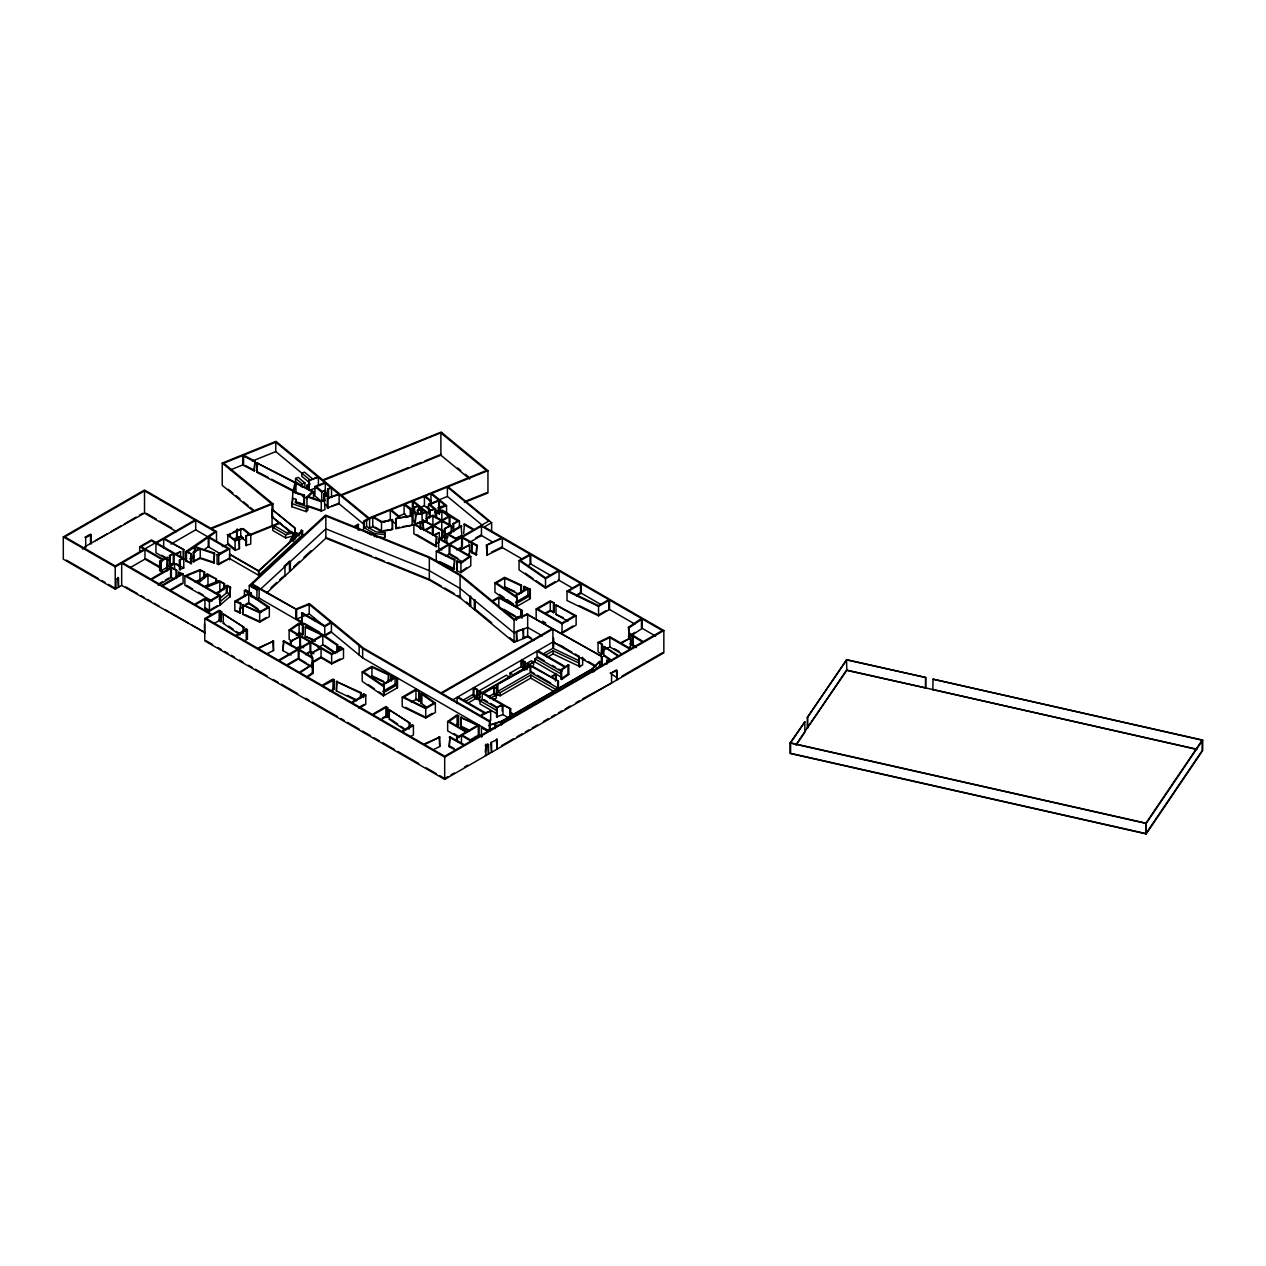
<?xml version="1.0" encoding="UTF-8"?>
<svg xmlns="http://www.w3.org/2000/svg" width="1266" height="1266" viewBox="0 0 1266 1266"><rect width="100%" height="100%" fill="white"/><g stroke="black" fill="none" stroke-linecap="round" stroke-linejoin="round"><path stroke-width="1.5" d="M521.719 665.663L521.719 660.029L525.327 662.102L525.327 669.635M291.781 506.701L292.952 498.298L295.943 499.31L295.215 502.602L307.923 506.938L307.923 510.056L306.293 511.638L291.781 506.701L292.952 492.015L294.978 482.789L256.903 462.96L256.903 472.36L294.978 492.189M256.903 462.96L313.525 491.604L308.429 496.589L321.232 500.94L324.381 499.674L324.998 509.581L321.279 511.084L306.973 506.194L306.973 496.794L312.164 491.73L295.943 483.28L294.092 491.699L304.41 495.212L304.41 504.612L295.943 502.428L295.943 499.31M376.034 536.847L384.658 537.734L385.212 532.796L375.844 531.847L366.618 526.514L364.355 527.811L364.355 521.529L372.758 517.24L381.509 522.288L392.602 519.946L392.602 529.362L381.509 531.688L372.758 526.64L372.758 517.24M384.658 537.734L385.212 532.796M804.844 721.857L790.601 742.873L790.601 753.317L1145.936 833.598L1202.146 750.659L1202.146 740.23L933.026 679.162L1202.7 740.088L1202.7 750.532L1146.189 833.914L790.047 753.46L790.047 743.015L804.844 721.857L804.844 732.302L796.077 745.231M807.312 717.537L846.558 659.633L925.699 677.5L925.699 687.944L846.796 670.394L807.312 727.982L807.312 717.537L846.796 659.95L925.699 677.5M796.694 743.648L846.558 670.062L1196.924 749.219M1196.386 749.361L933.026 689.606M1145.936 833.598L1145.936 823.153L1202.146 740.23M1146.189 833.914L1146.189 823.47L1202.7 740.088M488.597 725.576L501.732 721.43L592.535 669.002L599.736 661.422L592.187 668.859L501.478 721.224L490.164 724.801M593.722 671.898L599.736 665.584L599.736 661.422M170.23 556.059L170.23 565.459L169.486 565.032L169.486 555.632L174.075 553.843L182.241 558.575L179.392 560.221L179.392 569.621L183.744 567.975L183.902 549.729L164.422 538.477L195.692 520.437L215.078 531.625L185.706 551.644L185.706 561.044L191.483 563.497L191.483 554.097L187.621 551.865L194.41 547.102L199.284 548.732L193.287 552.198L193.287 561.598L200.25 558.448L213.97 563.006L214.492 553.068L195.091 546.627L195.091 552.261M301.988 534.568L301.308 530.217L302.574 530.676L302.574 534.838L258.707 575.365L229.383 558.433L218.717 564.589L217.103 564.05L217.103 554.65L228.181 548.858L208.273 537.37L195.091 546.627M213.97 563.006L214.492 553.068M303.856 505.134L304.41 495.212M306.293 511.638L306.293 508.521L307.923 506.938M288.838 543.288L294.788 532.923L294.788 528.144L272.063 509.423L295.089 527.969L294.788 532.306L299.504 534.015M258.628 574.622L258.628 570.808L301.988 530.739M258.707 575.365L258.707 571.203L302.574 530.676M249.275 593.074L249.275 585.557L325.536 515.088L354.053 526.624L358.056 524.314L358.8 530.391M244.417 596.365L244.417 590.731L245.446 589.766L251.333 593.168L251.333 596.935M252.298 587.598L252.298 583.927L325.853 515.958L429.332 557.8L460.064 575.539L514.075 620.071L514.075 642.353L527.669 636.845L534.125 640.564M289.471 561.297L289.471 570.697L290.373 571.013L290.373 561.613L289.471 561.297L284.059 566.282L284.961 566.614L284.961 576.014L284.059 575.682M260.812 588.912L325.853 528.84L429.332 570.665L460.064 588.421L514.075 632.937L527.669 627.445L542.37 635.928M270.987 587.756L276.795 582.392M279.707 579.717L282.619 577.027M293.791 566.693L299.567 561.36M303.903 557.356L311.104 550.694M266.493 593.074L325.853 538.24L325.853 515.958M229.842 587.693L227.136 586.126L227.136 592.409L229.573 593.817L229.842 597.093L230.459 587.187L227.12 585.256L216.913 593.501L206.311 587.377L219.841 581.917L224.557 583.784L224.557 587.551M229.842 597.093L230.459 587.187M216.502 582.898L216.502 579.132L207.988 575.08L198.525 582.882L204.791 586.506L219.065 580.603L224.557 583.784M205.282 586.712L207.988 584.481L207.988 575.08M227.136 586.126L217.673 593.944L220.347 595.479L220.347 604.879L209.412 611.193L204.918 608.582L204.918 599.182L209.412 601.793L220.347 595.479M219.018 599.103L227.136 592.409M220.11 601.635L229.573 593.817M220.347 604.879L229.573 596.951M244.417 590.731L248.737 593.232L234.827 601.255L234.827 610.671L240.065 613.108L240.73 603.217L236.41 601.208L248.737 594.102L267.901 607.189L259.593 611.984L242.882 605.006L242.882 614.406L259.672 622.207L269.341 616.637L269.341 607.237L250.003 594.007L251.333 593.168M240.065 613.108L240.73 603.217M242.882 614.406L243.547 604.531M387.982 682.168L388.646 674.177L371.856 666.375L362.187 671.945L362.187 681.345L383.424 695.857L397.54 687.707L397.54 678.307L391.463 675.474L390.798 679.715M520.737 593.121L521.402 585.129L504.612 577.328L494.959 582.898L494.959 592.298L516.18 606.81L530.312 598.66L530.312 589.26L524.219 586.427L523.554 590.668M459.321 737.603L447.658 730.878L447.658 721.462L456.979 714.879L458.609 715.654L458.609 725.054L457.121 725.149L457.121 715.733L458.609 715.654M457.121 715.733L449.082 721.43L466.743 731.621L477.551 725.371L460.745 717.442L460.745 726.842L469.148 730.814M460.745 717.442L479.054 725.371L479.054 734.771L470.588 739.66M460.745 726.842L461.41 716.967M203.889 549.855L208.953 546.295L208.953 536.879L216.502 531.578L211.469 528.682L272.934 503.821L272.934 511.353M189.995 558.638L193.128 556.439M190.343 559.366L194.41 556.502M556.201 679.541L556.201 673.892L550.726 676.772L527.89 663.574L527.131 669.651M537.828 650.724L565.269 666.581L568.798 665.061L568.798 674.462L561.613 679.51L560.791 669.714L564.589 667.055L537.069 651.167L537.069 657.45L561.344 671.471M578.831 666.47C579.527 645.613 577.644 660.757 579.638 666.865L582.645 664.761L582.645 657.244M556.201 673.892L551.485 677.199L558.433 681.219L558.433 688.736M561.613 679.51L561.613 670.11L568.798 665.061M560.791 679.114L564.589 676.455M565.269 675.981L567.975 674.082L567.975 664.682M292.161 641.118L289.139 639.377L289.139 629.977L298.966 623.125L303.144 625.151L299.108 623.996L290.563 629.93L310.771 641.593L322.055 635.073L305.233 626.955L305.233 636.355L315.329 641.229M296.26 635.374L299.108 633.396L299.108 623.996M460.808 571.805L466.505 567.833M305.233 626.955L323.226 634.836L337.706 644.837L337.706 650.471M299.108 633.396L303.144 634.551L303.144 625.151M305.233 636.355L312.844 639.219M441.913 550.03L438.669 548.146L438.669 538.746L448.386 544.364L436.279 551.359L436.279 560.759L453.988 569.32L454.668 559.445L437.846 551.311L449.145 544.791L469.338 556.454L460.808 562.405L456.773 561.249L456.773 570.649L460.935 572.659L470.778 565.823L470.778 556.423L460.191 550.299L469.48 544.95L469.48 554.35L468.721 553.907M460.935 572.659L460.935 563.259L470.778 556.423M453.988 569.32L454.668 559.445M456.773 570.649L457.453 560.775M330.062 690.983L333.654 689.606L334.335 679.731L332.942 679.051L321.975 685.381L300.089 672.752L313.145 663.938L299.33 672.309L279.2 660.694L298.285 649.68L312.085 658.083L312.085 667.483L312.86 667.055L312.86 657.655L299.029 649.236L310.771 642.463L320.314 647.97L311.025 653.335L311.025 657.101M356.743 700.763L336.424 690.935L336.424 681.535L360.81 692.518L360.81 698.167M333.654 689.606L334.335 679.731M336.424 690.935L337.104 681.061M360.13 698.626L360.81 692.518M358.943 708.264L365.763 704.323L365.763 694.923L363.579 693.863L362.899 694.322L364.197 694.955L351.378 702.361L322.719 685.824L333.654 680.206M307.464 676.234L312.338 672.942L312.338 663.542M306.609 677.737L313.145 673.338L313.145 663.938M628.68 639.251L629.455 633.174L643.255 641.593L662.34 630.563L642.21 618.947L629.202 627.73L629.202 637.13L628.395 627.319L641.466 618.504L609.516 600.068L598.549 606.398L567.01 591.143L567.01 600.543L598.549 615.814L609.516 609.468L609.516 600.068M628.395 636.735L634.931 632.32M630.832 636.023L642.21 628.347L642.21 618.947M272.934 503.821L223.702 463.229L242.692 455.554L242.692 464.954L254.213 470.952L254.925 461.093L243.578 455.19L243.578 464.606L230.602 469.844M254.213 470.952L254.925 461.093M256.903 472.36L257.615 462.501M291.053 655.092L282.967 650.677L283.711 640.818L298.285 648.809L310.012 642.036L310.012 651.436L306.657 653.367M282.967 650.677L283.711 640.818M457.849 558.353L449.889 553.764L449.889 544.364L461.631 537.591L471.427 542.956L471.269 552.435L476.206 554.967L476.934 545.124L462.375 537.148L462.375 546.564M476.206 554.967L476.934 545.124M455.681 750.184L449.208 746.655L449.936 736.796L464.511 744.788L470.984 741.053L461.441 735.546L456.678 737.429L456.678 741.18M449.208 746.655L449.936 736.796M205.234 632.81L121.678 585.43L115.222 589.165L63.3 559.176L63.3 536.911L144.514 490.021L210.71 528.239L271.462 503.678L222.23 463.087L276.004 441.343L322.798 479.925L441.154 432.086L487.948 470.667L487.948 492.949L464.385 502.46M144.514 490.892L64.803 536.911L115.222 566.013L194.932 519.994L144.514 490.892L144.514 513.157L84.933 546.69L85.692 547.134L85.692 537.718L91.247 534.521L91.247 543.921M84.933 537.29L89.111 534.885M95.551 540.566L107.373 533.73M110.759 531.783L120.887 525.944M124.258 523.997L136.079 517.161M139.45 515.215L142.821 513.268M82.48 548.985L85.692 547.134M139.703 552.198L139.703 546.675L151.429 539.917L155.94 542.513L155.94 552.783L170.15 560.996M63.3 536.911L115.222 566.883L121.678 563.148L211.248 614.865L204.791 618.599L204.791 640.865L444.683 779.381L663.843 652.845L663.843 630.563L484.324 526.925L491.635 522.684L448.085 486.777L487.948 470.667M161.906 571.14L161.146 570.713L167.682 566.931L167.682 557.531L161.146 561.313L161.146 571.583L159.643 570.713L159.643 561.313L162.349 559.746L144.973 549.713L122.438 562.721L150.781 579.084L170.609 567.643L170.609 577.043M183.902 549.729L163.678 538.92L156.683 542.94L175.42 553.764L180.611 551.644L180.611 557.277M130.477 567.485L145.717 558.686L158.361 565.981M171.005 544.079L195.692 529.837L208.937 537.48M167.682 557.531L163.108 559.319L141.206 546.675L151.429 540.772L173.315 553.416L173.315 562.816L169.486 565.032M169.486 555.632L173.315 553.416M159.643 561.313L161.906 561.74M180.611 551.644L176.164 554.192L183.744 558.575L179.392 560.221M166.701 571.029L166.701 565.38L169.328 566.029L174.075 563.259L174.075 553.843M174.581 569.494L174.581 563.861L170.071 566.456L176.765 570.333L176.765 577.85M185.706 551.644L191.483 554.097M193.287 552.198L200.25 549.048L213.97 553.606M183.902 559.129L183.159 559.572L183.159 550.156M176.765 570.333L171.369 568.07L151.54 579.527L161.747 585.414L181.576 573.973L178.569 572.232L178.569 575.998M185.706 561.044L186.862 560.838M193.287 561.598L199.284 558.132M178.569 572.232L183.079 573.973L183.079 583.373L170.419 590.684M159.041 583.721L162.349 581.806M165.656 579.907L168.964 577.992M158.139 585.114L171.369 577.47L174.471 579.274M183.079 573.973L162.507 585.857L194.505 604.325L204.918 598.312L209.412 600.923L218.844 595.479L184.883 575.888L184.883 585.288L212.039 600.97M217.103 554.65L218.717 555.188L229.684 548.858L229.684 559.825M184.883 575.888L200.044 569.637L204.649 572.295L204.649 576.046M229.383 558.433L229.684 554.097L258.628 570.808M441.644 432.497L323.416 480.431L368.992 518.016L486.46 470.525L440.885 432.94L440.885 455.206L469.749 479.007M170.008 590.051L181.576 583.373M220.157 562.895L228.94 558.686M216.502 579.132L207.213 573.767L196.99 582.012L186.403 575.888L199.933 570.428L204.649 572.295M204.918 599.182L195.249 604.768L212.008 614.437L219.255 610.244L221.772 611.984L220.964 621.78L219.176 620.562L219.176 611.161L206.295 618.599L257.568 648.192L273.519 641.118L273.519 650.518L266.762 653.857M371.239 534.917L363.611 530.501L363.611 521.101L368.216 518.443L339.13 494.468L327.34 498.472L328.733 497.918L323.795 493.851L329.603 497.57L338.513 493.962L331.518 488.185L327.926 488.882L330.901 487.679L325.33 483.09L316.421 486.682L321.991 491.287L325.584 490.575L325.584 496.225M217.261 605.797L209.412 610.323L204.918 607.727M358.8 524.741L354.939 526.972L430.013 557.325L460.887 575.144L514.328 619.216L527.795 613.773M249.275 585.557L256.951 589.988L259.134 588.737L296.624 609.516L296.624 618.916L302.178 622.128L301.435 622.555L302.178 612.728L324.745 625.752L330.806 622.239M369.593 518.506L369.593 527.922L368.723 528.27L373.644 526.276M245.636 604.42L248.737 602.632M214.365 623.347L219.176 620.562M239.496 608.835L248.737 603.502L248.737 594.102M250.81 595.843L256.951 599.404L259.134 598.138L324.745 636.023L331.423 632.161L331.423 622.745L324.745 626.607L301.435 613.155M242.882 605.006L259.672 612.807L269.341 607.237M261.255 620.435L266.24 617.555M235.698 635.579L246.237 628.87L247.408 629.677L247.408 639.077L244.275 640.881M236.441 636.007L247.408 629.677M432.386 535.043L432.386 525.627L424.917 529.948L415.438 524.472L420.803 521.877L420.803 529.41M449.177 525.343L449.177 515.942L441.723 520.247L433.067 515.183L426.42 518.38L426.42 522.146M442.625 538.192L442.625 530.676L433.146 526.07L425.677 530.375L433.652 534.98L439.318 532.575L439.318 540.107M453.006 531.34L453.006 523.808L457.912 520.975L449.936 516.37L442.467 520.674L451.202 525.722L451.202 533.239M444.429 536.293L444.429 528.761L449.699 525.722M439.318 532.575L434.396 535.423L436.865 536.847L436.121 546.675L413.871 533.825L413.871 524.425L420.803 521.877M444.429 528.761L451.202 525.722M453.006 523.808L459.416 520.975L459.416 526.624M413.871 524.425L436.865 536.847M438.669 538.746L444.334 535.471L445.078 541.547M446.882 543.399L446.882 533.999L461.125 525.786L461.884 535.613L456.82 538.541M463.688 533.714L464.432 523.871L474.164 529.489L488.676 521.101L447.389 487.062L431.769 493.376L446.55 505.561L446.55 514.961M445.078 535.914L440.172 538.746L449.145 543.921L456.615 539.617L446.882 533.999M461.884 526.213L448.386 533.999L457.358 539.189L473.405 529.916L463.688 524.314M436.042 543.874L439.318 541.99M448.18 536.863L445.173 538.604L445.173 529.204M456.377 537.923L461.884 535.613M462.375 537.148L481.46 526.134L501.589 537.765L486.397 545.266L487.078 555.141L502.349 547.592L502.349 538.192L486.397 545.266M290.436 645.217L290.436 641.451L299.726 636.086L299.726 645.486M290.436 641.451L300.469 636.529L310.012 642.036M475.794 537.939L480.716 535.107L493.202 542.323M445.917 556.059L449.145 554.192L462.612 561.977M456.599 549.887L461.631 546.991L461.631 537.591M468.736 542.877L481.46 535.534L481.46 526.134M471.427 542.956L476.206 545.567M295.833 648.603L300.469 645.929L303.65 647.765M336.898 652.75L336.898 645.217L322.814 635.516L311.515 642.036L331.724 653.699L342.01 648.762L339.209 646.831L340.016 646.435L343.497 648.841L343.497 658.241L331.645 663.922L321.058 657.814L311.768 663.178M326.248 634.266L330.806 631.639L362.646 657.909L489.451 731.115L489.451 721.715L362.646 648.509L309.205 604.436L295.738 609.88L295.738 619.28M286.401 665.061L297.526 658.636M287.145 665.505L298.285 659.08L298.285 649.68M305.739 654.775L310.771 651.863L313.952 653.699M317.972 647.701L322.814 644.916L322.814 635.516M311.025 653.335L321.058 648.414L331.645 654.522L343.497 648.841M308.318 664.302L309.046 664.745M314.126 660.947L320.314 657.37M545.519 588.136L545.519 578.736L559.05 570.934L559.05 580.334L545.519 588.136L519.076 569.922L519.076 560.521L530.043 554.192L530.043 563.592L550.204 575.223M530.802 554.619L520.516 560.553L545.599 577.834L558.29 570.491L530.802 554.619L530.802 564.019L527.859 565.712M520.737 585.604L504.691 578.151L496.399 582.93L514.866 595.558L527.052 588.532L523.554 586.902M387.982 674.651L371.935 667.198L363.627 671.993L382.11 684.621L394.296 677.579L390.798 675.965M492.11 600.891L498.804 597.03L522.098 610.497L522.098 618.014M492.727 601.413L498.804 597.9L522.098 610.497M530.312 589.26L527.89 588.912L515.563 596.033L516.939 596.966L516.939 606.382M516.18 606.81L516.939 596.966M527.89 595.194L515.563 602.315L516.939 603.249L529.552 595.97L527.89 595.194L527.89 588.912M547.181 586.316L555.125 581.727M365.763 694.923L352.122 702.788L372.299 714.435L385.94 706.57L387.776 707.836L387.776 717.236L385.877 716.873L385.877 707.472L373.059 714.879L401.702 731.416L412.257 724.706L413.428 725.513L413.428 734.929L410.295 736.733M397.54 678.307L395.119 677.975L382.791 685.08L384.168 686.03L384.168 695.43M383.424 695.857L384.168 686.03M395.119 684.257L382.791 691.363L384.168 692.312L396.78 685.017L395.119 684.257L395.119 677.975M359.386 707.14L364.197 704.355M526.909 614.137L602.094 656.674L602.094 666.074L599.419 665.394M536.167 618.346L536.167 608.946L550.283 600.796L554.192 603.043L554.192 612.443L550.283 611.067L545.551 613.788M567.01 591.143L580.524 583.325L580.524 592.741L600.685 604.373M554.192 603.043L550.283 601.667L537.67 608.946L562.009 622.999L574.622 615.703L555.996 604.958L555.996 614.358L567.848 621.195M608.772 599.641L581.284 583.768L568.576 591.095L598.486 605.575L608.772 599.641L608.772 609.041L634.741 624.027M555.996 604.958L576.125 615.703L576.125 625.119L562.009 633.269L562.009 623.869L536.167 608.946M545.583 612.918L548.716 611.098M577.154 594.688L580.524 592.741M576.521 595.922L581.284 593.168L581.284 583.768M402.224 697.17L416.055 689.179L419.616 691.742L419.616 701.142L415.96 699.497L415.96 690.097L403.791 697.139L425.661 707.805L433.953 703.01L421.04 693.736L421.879 693.357L435.377 703.057L435.377 712.457L425.724 718.028L402.224 706.57L402.224 697.17L425.724 708.628L435.377 703.057M555.996 614.358L563.212 617.65M382.538 717.933L385.94 715.97L387.776 717.236M381.066 719.658L385.877 716.873M411.403 702.139L415.96 699.497M602.094 656.674L552.91 629.139L441.771 693.309L490.211 721.272L490.211 730.688M562.009 623.869L576.125 615.703M562.009 632.399L573.039 626.021M599.957 614.121L605.828 610.734M452.009 700.272L553.669 641.577M425.661 717.205L432.307 713.375M413.428 725.513L402.461 731.859L423.809 744.171L439.761 737.097L439.761 746.497L433.004 749.836M474.418 698.136L477.567 699.085L477.567 689.685L473.215 688.039L473.215 695.556M510.008 676.186L510.008 673.069L520.975 666.739L520.975 660.456L525.327 662.102M477.361 691.916L506.258 675.237L509.249 676.978L476.965 695.62M524.931 664.444L531.356 660.741L533.619 662.039L533.619 665.172M560.917 676.946L534.822 661.865L534.822 658.747L537.069 657.45M579.369 660.899L552.91 648.303L543.525 653.715L545.788 655.013L553.115 650.787L579.116 663.147M480.13 691.157L479.371 700.984L479.371 691.584L482.979 692.803L493.946 686.473L494.705 696.3M531.641 662.83L535.059 660.852M475.462 695.62L465.825 701.174L463.578 699.876L473.215 694.306L475.462 695.62L475.462 698.737L467.439 703.374M533.619 662.039L523.982 667.609L521.719 666.312L521.719 660.029M532.511 663.194L534.822 661.865M523.982 662.197L523.982 668.48L513.015 674.81L510.008 673.069M553.78 691.394L530.739 678.101L500.102 695.794L496.494 694.401L496.494 685.001L529.995 665.663L529.995 671.297M494.705 686.9L483.723 693.23L510.673 708.786L510.673 715.068L512.92 713.771L509.628 711.872M496.494 685.001L530.739 666.09L558.433 681.219M547.244 657.291L553.115 653.905L579.148 666.296M480.368 696.775L477.567 699.085M493.962 688.926L497.364 686.963M496.446 713.454L479.972 703.943L479.972 700.81L482.235 699.512L497.221 708.169M488.17 696.949L494.104 693.531L496.351 694.828L496.351 697.962L493.107 699.829M557.673 687.929L530.739 672.373L497.855 691.363L500.102 692.66L530.739 674.984L555.426 689.226L557.673 687.929L557.673 681.646M489.863 698.579L496.351 694.828M456.678 737.429L465.983 732.049L447.658 721.462M479.054 725.371L462.185 735.103L471.727 740.626L487.853 731.321L481.428 727.602L481.428 737.002M629.772 646.894L630.515 647.322L630.515 637.922L621.242 643.286L630.785 648.793M628.68 633.601L642.511 642.02L618.694 655.772L603.85 646.42L603.85 655.82L611.7 661.248M502.222 711.049L502.222 704.782L496.557 707.472L502.966 705.209L510.673 708.786M481.428 727.602L488.597 730.878L617.982 656.184L603.85 646.42M495.006 728.678L495.006 724.927L497.712 725.608M606.905 664.08L606.905 660.314L609.611 661.01M632.32 645.423L632.494 635.928L632.32 645.423L633.222 645.771L633.222 636.371M204.791 618.599L444.683 757.1L663.843 630.563M487.853 744.186L485.163 745.737L488.534 744.661L488.534 754.061L487.774 744.218L488.534 744.661M496.367 739.265L497.111 749.108L496.968 738.917M612.206 672.388L616.368 669.983L617.128 679.81L617.128 670.41L610.813 673.195M491.556 742.905L491.556 752.32L490.812 742.477L497.111 739.708M485.289 752.115L486.049 744.155M447.863 776.675L444.683 778.511L439.65 775.599M451.044 774.839L454.225 773.004M464.511 767.054L467.755 765.186M501.494 745.706L513.474 738.79M516.908 736.812L522.035 733.853M525.469 731.875L528.887 729.896M532.306 727.918L537.449 724.959M543.367 721.541L548.4 718.629M551.77 716.683L555.125 714.752M558.48 712.805L561.851 710.859M565.206 708.928L570.238 706.017M576.03 702.677L579.337 700.763M582.661 698.848L611.557 683.023L611.557 673.623M616.368 679.383L617.982 678.449M621.923 676.171L630.025 671.502M630.785 671.075L642.511 664.286M643.255 663.859L662.34 652.845M601.334 654.332L602.347 653.842L602.347 644.441L599.546 642.495L609.832 637.573L630.025 649.221M603.645 655.946L604.657 655.44L610.892 659.76M273.519 641.118L258.311 648.635L278.441 660.251L297.526 649.236L282.967 641.276M491.461 552.166L501.589 547.165L521.909 558.892M439.761 737.097L424.553 744.614L444.683 756.229L463.767 745.215L449.208 737.239M219.176 611.161L221.772 611.984M240.065 634.962L223.275 623.378L223.275 613.978L243.927 627.271L243.927 631.038M223.275 623.378L224.098 622.983M223.275 613.978L243.927 627.271M385.877 707.472L387.776 707.836M404.534 729.754L389.279 719.23L389.279 709.83L409.931 723.108L409.931 726.874M389.279 719.23L390.102 718.835M389.279 709.83L409.931 723.108M422.891 520.073L423.572 529.948L422.891 520.073L433.146 525.2L440.964 520.674L432.925 516.037L426.42 518.38M459.416 520.975L442.277 510.056L435.852 513.838L441.897 511.733L449.177 515.942M336.898 645.217L337.706 644.837M630.515 637.922L620.482 642.859L609.895 636.735L598.043 642.416L602.347 644.441M333.433 662.276L340.285 658.985M601.255 651.072L609.832 646.973L621.606 653.778M490.005 719.99L490.67 720.465L490.67 711.065L481.95 715.211L481.27 714.736L484.561 713.169L457.121 697.329L457.121 703.611M496.557 707.472L496.557 716.873L502.966 714.61L509.913 718.629M415.96 690.097L419.616 691.742M421.04 693.736L421.04 703.152L421.879 702.757L421.879 693.357M243.578 455.19L275.751 442.198L317.798 476.871L308.698 480.542L308.698 489.958M252.52 460.982L275.751 451.598L310.471 480.32M295.564 478.453L302.257 483.96L302.257 487.078L295.564 481.571L295.564 478.453L298.175 477.393L304.869 482.9L304.869 486.033M302.257 483.96L304.869 482.9M308.698 480.542L318.399 477.377L324.729 482.583L314.933 486.54L314.933 495.94L321.722 501.542L321.722 492.142L314.933 486.54M306.863 488.439L306.863 485.321L310.107 484.008M316.579 487.505L309.3 490.448L309.3 481.048M321.722 492.142L325.584 490.575M227.152 534.458L235.334 540.139L239.432 539.237L239.432 548.637L235.08 550.394L227.769 544.364L227.769 534.964L243.42 528.634L250.747 534.663L250.747 544.063L245.778 545.314L245.778 535.914L249.26 534.505L241.948 528.476L233.245 532.005M272.934 516.702L272.063 517.05L294.788 535.787M306.973 496.794L321.279 501.684L324.998 500.181M341.013 494.848L408.38 467.613M412.02 466.141L421.119 462.454M424.759 460.982L441.154 454.352M233.166 539.189L239.543 536.61M341.488 495.402L440.885 455.206M236.647 530.264L236.647 537.781L240.73 536.879L246.585 541.706M241.948 537.876L242.819 537.528L240.983 536.024M249.972 534.632L271.462 525.96M272.332 525.596L278.283 523.19M227.769 534.964L235.08 540.993L239.432 539.237M245.778 535.914L250.747 534.663M222.341 546.564L228.64 544.016M239.084 539.791L243.42 538.034M250.589 535.138L279.501 523.444M293.759 535.803L285.641 537.908L272.776 530.486L272.776 527.352L275.418 526.292L286.749 532.828L292.066 531.435M280.593 524.346L281.463 523.997L279.77 522.589M327.34 498.472L327.34 507.888L328.733 507.318L325.03 504.264M331.391 506.242L338.513 503.362L363.848 524.251M327.34 507.888L339.13 503.868L339.13 494.468M194.853 581.869L199.933 579.828L199.933 570.428M410.247 515.309L410.247 509.66L404.076 504.58L391.178 509.787L400.642 517.604L412.13 515.832L412.13 525.232L395.989 528.634L395.625 518.664L399.613 517.826L390.308 510.135L373.644 516.876L381.778 521.576L392.602 519.946M413.982 511.163L413.982 507.397L417.97 505.783L412.415 501.209L404.946 504.216L411.64 509.106L411.64 516.623M412.415 501.209L412.415 510.609L413.286 510.245L413.286 500.845L424.426 496.351L430.203 501.099L430.203 504.865M438.748 507.713L438.748 500.197L430.899 493.724L425.297 495.987L431.073 500.75L430.203 501.099M410.247 509.66L411.64 509.106M413.982 507.397L418.587 506.289L418.951 510.356M418.951 506.59L419.821 506.242L419.821 510.008M383.63 522.241L390.308 519.551L395.625 523.934M397.619 516.591L404.946 513.632M419.647 507.682L424.426 505.751L430.203 510.499M438.716 499.975L447.389 496.462L482.773 525.643M428.604 513.695L428.604 504.295L438.748 500.197M438.305 513.252L438.305 507.603L445.015 505.356L439.349 500.703L430.076 504.438L435.71 509.185L435.852 517.604M421.024 513.949L421.024 508.299L421.895 507.951L426.864 512.144L426.864 521.545L422.069 523.143L422.069 513.743L426.864 512.144M413.048 511.97L415.96 514.376L415.153 523.95L415.96 523.776L413.048 521.37L413.048 511.97L414.441 511.417L416.989 514.154L425.408 511.923L422.005 509.106L417.4 510.214L421.388 508.6L421.388 514.249M214.761 593.374L219.841 591.317L219.841 581.917M434.713 511.97L439.349 510.103M413.048 521.37L414.441 520.817M464.701 501.589L486.46 492.79M302.732 613.045L301.846 613.393L301.846 622.793L302.732 622.445M324.745 636.023L324.745 626.607L309.205 613.836L295.88 619.359L295.88 609.943M314.079 617.855L313.208 618.821L314.807 620.751M470.683 605.496L469.813 605.86L469.813 596.46L470.683 596.096L470.683 605.496L466.489 602.046M475.193 609.215L474.323 609.579L474.323 600.163L475.193 599.815L475.193 609.215L491.762 622.872M516.417 620.403L516.417 617.618L521.117 616.02L521.117 610.782M521.117 616.02L516.417 617.618M514.075 620.071L527.669 614.58L552.166 628.711L441.027 692.882L363.469 648.113L309.458 603.581L295.864 609.073L252.298 583.927M517.699 630.737L523.523 629.123L523.523 638.523L522.905 628.616M514.328 641.498L517.082 641.134L516.465 631.228L516.465 640.628M522.905 638.032L527.795 636.054L531.134 637.985M438.305 507.603L440.299 508.315L440.299 512.065M429.459 518.079L429.459 510.562L434.254 508.964L428.604 504.295M429.459 510.562L435.71 509.185M446.55 505.561L440.299 508.315M488.597 729.754L496.098 727.364M272.776 527.352L285.641 534.79L293.759 532.67M395.625 518.664L412.13 515.832M415.153 514.55L422.069 513.743M383.519 530.612L392.602 529.362M395.625 528.064L399.613 527.226M402.509 526.609L412.13 525.232M364.355 527.811L374.293 533.556L384.658 534.616M790.601 742.873L1145.936 823.153M790.047 743.015L1146.189 823.47M200.392 557.784L214.492 562.484M292.952 492.015L303.856 495.734M295.817 501.684L304.41 504.612M308.429 505.989L321.232 510.356M291.781 503.567L306.293 508.521M301.308 534.379L302.574 534.838M294.788 532.923L299.504 534.632M294.044 533.603L298.776 535.312M294.044 534.22L298.776 535.914M293.301 534.901L296.45 536.04M293.301 535.518L296.45 536.657M292.557 536.198L295.706 537.338M292.557 536.816L295.706 537.939M291.813 537.496L294.962 538.636M291.813 538.113L294.962 539.237M291.069 538.794L294.218 539.933M290.325 540.091L293.475 541.231M325.536 537.37L352.28 548.178M354.939 549.254L371.413 555.916M375.084 557.388L384.231 561.091M387.902 562.579L430.013 579.606L441.391 586.158M325.853 538.24L429.332 580.065L460.064 597.821L514.075 642.353M504.612 586.728L514.692 591.412M518.965 594.181L504.691 587.551L504.691 578.151M234.827 601.255L240.065 603.708M236.41 610.608L240.73 612.617M245.335 614.754L259.593 621.384M371.856 675.775L383.614 681.235M386.193 683.229L371.935 676.598L371.935 667.198M456.979 724.279L458.609 725.054M461.41 726.368L468.167 729.564M578.831 657.07L579.638 666.865M560.791 669.714L561.613 670.11M567.975 674.082L568.798 674.462M563.497 647.053L552.91 642.02L596.096 666.945M436.279 551.359L453.988 559.92M456.773 561.249L460.935 563.259M439.539 561.534L454.668 568.845M298.966 632.541L303.144 634.551M336.424 681.535L360.13 692.993M332.942 688.451L334.335 689.131M347.264 695.382L355.73 699.465M579.132 605.607L596.729 614.121M405.468 707.362L423.983 716.382M628.395 627.319L629.202 627.73M312.338 672.942L313.145 673.338M242.692 455.554L254.213 461.552M245.208 465.445L254.925 470.509M257.615 471.901L268.091 477.361M271.589 479.181L292.557 490.084M299.187 494.373L295.943 492.68L295.943 483.28M302.432 496.066L307.29 498.598M470.461 550.979L476.934 554.524M449.936 746.196L453.956 748.396M502.349 538.192L530.043 554.192M559.05 570.934L580.524 583.325M558.29 579.891L572.2 587.93M655.63 636.102L641.466 627.92L641.466 618.504M453.133 527.621L441.723 521.117L433.89 525.627L442.625 530.676M469.48 544.95L459.431 549.871L449.889 544.364M444.904 532.353L441.723 530.517L441.897 511.733M423.572 520.548L432.386 525.627M550.283 610.196L552.894 611.7M417.02 534.79L424.917 539.348M425.677 539.775L433.652 544.38M434.396 544.823L436.865 546.247M614.437 648.762L618.979 651.389M542.528 621.163L545.773 623.03M606.905 660.314L608.867 661.453M375.258 527.226L381.778 530.976M503.71 609.278L515.151 615.877M498.994 607.427L517.462 618.077M560.284 645.407L571.852 652.085M575.16 653.984L578.467 655.899M581.774 657.814L585.066 659.713M588.374 661.627L594.988 665.441M444.635 588.041L454.383 593.675M457.643 595.542L460.887 597.425M537.828 657.007L544.285 660.741M552.356 665.394L555.584 667.261M558.812 669.128L562.041 670.996M534.822 658.747L560.917 673.813M527.131 664.017L529.995 665.663M530.739 671.502L534.078 673.433M537.401 675.348L550.726 683.054M520.975 666.739L523.982 668.48M477.567 689.685L473.959 687.596L473.959 693.879M479.371 691.584L502.222 704.782M208.953 536.879L229.684 548.858M483.723 699.512L487.094 701.459M490.464 703.405L495.512 706.317M229.383 554.271L258.707 571.203M479.972 700.81L496.446 710.337M219.888 553.464L208.273 546.77L208.273 537.37M146.207 513.268L156.398 519.155M159.785 521.117L171.67 527.969M144.514 513.157L176.449 531.593M457.865 696.886L485.384 712.774L490.67 711.065M495.006 724.927L496.968 726.051M304.426 623.426L319.665 632.209M187.621 561.281L191.483 563.497M482.172 736.575L478.311 734.343L478.311 724.943M161.716 555.252L165.086 557.198M176.164 563.592L183.744 567.975M174.075 563.259L180.611 567.026M289.139 629.977L299.726 636.086M139.703 546.675L144.213 549.286M166.701 565.38L170.609 567.643M321.611 657.26L330.03 662.118M453.908 733.615L457.105 735.467M485.226 755.106L485.986 755.533L485.986 746.133M160.766 568.244L144.973 559.113L144.973 549.713M186.403 585.288L192.448 588.785M198.525 592.282L203.225 595.004M125.777 586.933L137.503 593.691M140.858 595.637L144.197 597.568M147.552 599.498L150.891 601.429M154.246 603.36L159.263 606.272M165.134 609.642L168.536 611.62M170.989 613.029L188.112 622.919M191.546 624.898L203.525 631.813M66.481 560.158L98.416 578.594M101.771 580.524L105.141 582.471M108.496 584.417L115.966 588.722L115.966 579.322L118.529 577.85L118.529 587.25L117.77 577.423M206.295 640.865L212.53 644.473M217.974 647.606L221.297 649.537M224.604 651.452L227.927 653.367M231.251 655.282L234.574 657.212M239.559 660.077L242.882 662.007M248.658 665.33L252.045 667.293M255.447 669.255L267.316 676.107M273.092 679.446L278.029 682.295M281.305 684.178L297.747 693.673M305.771 698.31L309.11 700.225M312.449 702.155L337.484 716.619M340.823 718.534L344.162 720.465M347.501 722.395L359.18 729.137M362.519 731.068L365.858 732.998M366.602 733.425L370.479 735.657M374.198 737.809L379.246 740.737M382.617 742.683L394.422 749.488M397.793 751.434L401.164 753.381M401.908 753.808L418.745 763.54M426.231 767.861L436.295 773.668M630.99 643.524L635.595 646.325M629.962 643.777L632.494 645.328M633.222 645.771L636.323 647.654M306.768 663.352L299.029 658.636L299.029 649.236M298.285 659.08L310.55 666.549M439.761 746.497L439.065 736.638M273.519 650.518L272.823 640.659M494.959 582.898L516.18 597.41M499.469 594.434L504.09 597.599M507.175 599.704L513.331 603.914M362.187 671.945L383.424 686.457M250.003 603.407L258.058 608.93M368.248 684.542L374.404 688.751M379.025 691.916L382.11 694.021M248.737 603.502L261.508 612.238M519.076 560.521L545.519 578.736M525.216 573.197L533.049 578.594M536.183 580.746L544.032 586.158M324.824 645.359L334.493 652.006M322.814 644.916L335.332 653.541M391.621 719.879L397.73 724.089M400.784 726.193L403.838 728.314M219.255 619.66L221.772 621.384M228.671 626.148L233.245 629.297M236.299 631.402L239.353 633.506M247.408 639.077L246.237 638.27L246.237 628.87M610.133 673.037L616.415 677.373M416.055 698.579L419.616 701.142M421.04 703.152L426.784 707.267M457.754 468.056L460.777 470.541M465.302 474.275L468.325 476.76M426.737 506.59L429.633 508.964M413.286 500.845L419.821 506.242M407.779 517.034L404.076 513.98L404.076 504.58M509.818 637.763L512.825 640.248M313.335 479.482L304.441 472.139L301.83 473.199L301.83 476.317L309.031 482.251M324.729 491.983L328.116 494.784M306.863 485.321L308.698 486.824M285.562 527.384L289.819 530.881M295.089 535.597L272.412 516.908L272.412 509.28M228.276 489.277L232.849 493.044M236.03 495.671L239.907 498.867M243.578 501.89L248.152 505.672M250.177 507.334L254.434 510.847M253.548 511.195L222.23 485.353L222.23 463.087M239.432 548.637L238.815 538.73M228.022 543.51L235.334 549.539M415.153 523.95L415.517 515.12M933.026 679.162L932.868 689.828M925.541 677.737L925.541 688.182M846.558 659.633L846.796 670.394M807.708 717.632L807.708 728.077M633.079 636.45L633.079 645.85M629.455 633.174L629.455 638.824M609.832 637.573L609.832 646.973M601.524 644.821L601.524 654.221L598.043 651.816L598.043 642.416M601.35 657.117L601.35 666.517M598.549 606.398L598.549 615.814M592.535 669.002L592.535 671.771M555.394 673.496L555.394 681.029M553.669 638.111L553.669 647.227M553.448 603.486L553.448 612.886M553.115 650.787L553.115 653.905M552.91 629.139L552.91 648.303M550.283 601.667L550.283 611.067M530.739 666.09L530.739 672.373M530.739 674.984L530.739 678.101M529.552 589.687L529.552 599.087M527.669 614.58L527.669 636.845M524.583 662.545L524.583 670.062M524.219 586.427L524.219 590.193M521.687 617.776L521.687 610.259L520.817 610.608L520.817 615.846M521.402 585.129L521.402 592.646M521.355 610.924L521.355 616.574M509.913 709.229L509.913 716.746M502.966 705.209L502.966 714.61M501.732 721.43L501.732 724.199M501.478 721.224L501.478 725.038M500.102 692.66L500.102 695.794M498.804 597.9L498.804 607.3M497.855 685.08L497.855 694.48M497.253 685.428L497.253 694.828M497.237 707.947L497.237 717.347M494.104 687.248L494.104 693.531M491.635 522.684L491.635 531.973M487.078 545.741L487.078 555.141M482.235 693.23L482.235 699.512M476.965 689.337L476.823 699.512M475.62 736.765L473.642 739.74M472.186 543.367L472.028 552.878M461.441 735.546L461.441 743.063M460.064 575.539L460.064 597.821M457.944 716.129L457.944 725.529M457.422 737.856L457.422 741.623M453.75 524.251L453.75 531.767M449.936 516.37L449.936 525.77M449.145 544.791L449.145 554.192M447.389 487.062L447.389 496.462M444.683 757.1L444.683 779.381M441.866 531.103L441.866 536.752M439.349 500.703L439.349 508.22M439.413 508.647L439.413 514.281M438.843 508.141L438.843 513.774M436.533 514.312L436.533 518.079M436.121 537.275L436.121 546.675M435.172 508.647L435.172 514.297M433.146 526.07L433.146 535.471M432.925 516.037L432.925 525.437M430.899 493.724L431.073 504.517M429.981 511.1L429.981 516.734M429.332 557.8L429.332 580.065M427.101 518.854L427.101 522.621M426.325 511.606L426.325 519.123M425.724 708.628L425.724 718.028M424.426 496.351L424.426 505.751M422.005 509.106L422.005 512.872M420.122 521.418L420.122 528.935M418.777 692.122L418.777 701.522M418.587 506.289L418.587 510.056M418.002 510.72L418.002 514.471M417.4 510.214L417.4 513.98M414.599 507.903L414.599 511.67M411.023 508.6L411.023 516.117M409.124 723.503L409.124 729.153M396.78 678.75L396.78 688.15M395.989 519.234L395.989 528.634M392.238 519.376L392.238 528.777M391.463 675.474L391.463 681.124M390.308 510.135L390.308 519.551M388.646 674.177L388.646 681.694M386.969 708.232L386.969 717.632M381.509 522.288L381.509 531.688M374.293 533.556L374.293 536.673M366.618 520.231L366.618 526.514M363.579 693.863L363.579 697.613M362.646 648.509L362.646 657.909M359.148 645.613L359.148 655.013M358.056 524.314L358.056 529.948M339.209 646.831L339.209 650.582M333.005 679.889L333.005 689.29M331.518 488.185L331.518 497.585M331.645 654.522L331.645 663.922M328.527 489.388L328.527 498.788M327.926 488.882L327.926 496.399M327.957 498.978L327.957 508.378M325.33 483.09L325.33 492.49M324.966 490.084L324.966 495.718M324.666 493.487L324.666 501.02M323.795 493.851L323.795 501.368M321.279 501.684L321.279 511.084M321.058 648.414L321.058 657.814M318.399 477.377L318.399 484.894M313.525 491.604L313.525 499.12M311.768 653.762L311.768 657.529M310.771 642.463L310.771 651.863M309.205 604.436L309.205 613.836M302.463 625.61L302.463 635.01M301.308 530.217L301.308 532.986M300.469 636.529L300.469 645.929M294.978 482.789L294.978 486.54M291.196 641.878L291.196 645.644M285.641 534.79L285.641 537.908M275.751 442.198L275.751 451.598M272.063 504.185L272.063 526.45M259.672 612.807L259.672 622.207M259.134 588.737L259.134 598.138M256.951 589.988L256.951 599.404M246.395 536.42L246.395 545.82M243.104 627.667L243.104 633.301M240.73 529.362L240.73 536.879M237.248 528.887L237.248 538.287M235.08 540.993L235.08 550.394M230.285 533.572L230.285 537.338M226.361 585.699L226.361 593.216M223.813 584.212L223.813 589.861M220.964 612.38L220.964 621.78M220.11 595.352L220.11 604.752M219.873 611.636L219.873 621.036M218.717 555.188L218.717 564.589M216.502 531.578L216.502 540.993M215.758 579.575L215.758 583.325M209.412 601.793L209.412 611.193M204.491 623.837L204.491 633.237M203.905 572.723L203.905 578.356M200.25 549.048L200.25 558.448M195.692 520.437L195.692 529.837M194.41 547.102L194.41 552.751M194.03 552.625L194.03 562.025M190.723 554.54L190.723 563.94M186.466 551.201L186.466 560.601M180.136 560.648L180.136 570.048M176.021 570.76L176.021 578.277M171.369 568.07L171.369 577.47M167.46 564.952L167.46 570.586M166.938 557.103L166.938 564.62M163.678 538.92L163.678 548.32M161.146 562.183L161.146 571.583M121.678 563.148L121.678 585.43M115.222 566.883L115.222 589.165M90.487 534.078L90.487 543.478M251.712 584.449L250.621 585.478L256.951 589.133L258.391 588.31L251.712 584.449"/></g></svg>
